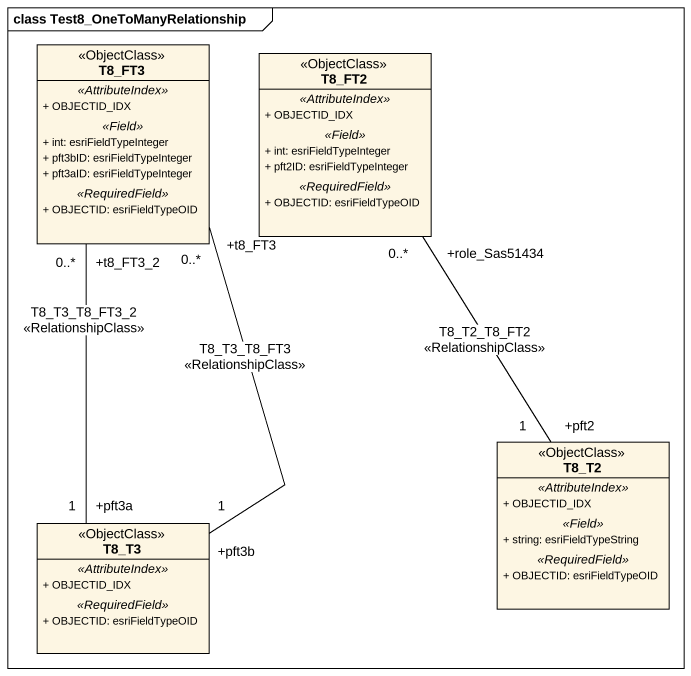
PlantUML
@startuml
mainframe class Test8_OneToManyRelationship
hide circle
hide empty members
skinparam classAttributeIconSize 0
class T8_FT3 <<ObjectClass>> {
  .. <<AttributeIndex>> ..
  + OBJECTID_IDX
  .. <<Field>> ..
  + int: esriFieldTypeInteger
  + pft3bID: esriFieldTypeInteger
  + pft3aID: esriFieldTypeInteger
  .. <<RequiredField>> ..
  + OBJECTID: esriFieldTypeOID
}
class T8_FT2 <<ObjectClass>> {
  .. <<AttributeIndex>> ..
  + OBJECTID_IDX
  .. <<Field>> ..
  + int: esriFieldTypeInteger
  + pft2ID: esriFieldTypeInteger
  .. <<RequiredField>> ..
  + OBJECTID: esriFieldTypeOID
}
class T8_T2 <<ObjectClass>> {
  .. <<AttributeIndex>> ..
  + OBJECTID_IDX
  .. <<Field>> ..
  + string: esriFieldTypeString
  .. <<RequiredField>> ..
  + OBJECTID: esriFieldTypeOID
}
class T8_T3 <<ObjectClass>> {
  .. <<AttributeIndex>> ..
  + OBJECTID_IDX
  .. <<RequiredField>> ..
  + OBJECTID: esriFieldTypeOID
}
T8_T2 "+pft2\n1" -up- "+role_Sas51434\n0..*" T8_FT2 : T8_T2_T8_FT2\n<<RelationshipClass>>
T8_T3 "+pft3b\n1" -up- "+t8_FT3\n0..*" T8_FT3 : T8_T3_T8_FT3\n<<RelationshipClass>>
T8_T3 "+pft3a\n1" -up- "+t8_FT3_2\n0..*" T8_FT3 : T8_T3_T8_FT3_2\n<<RelationshipClass>>
@enduml
